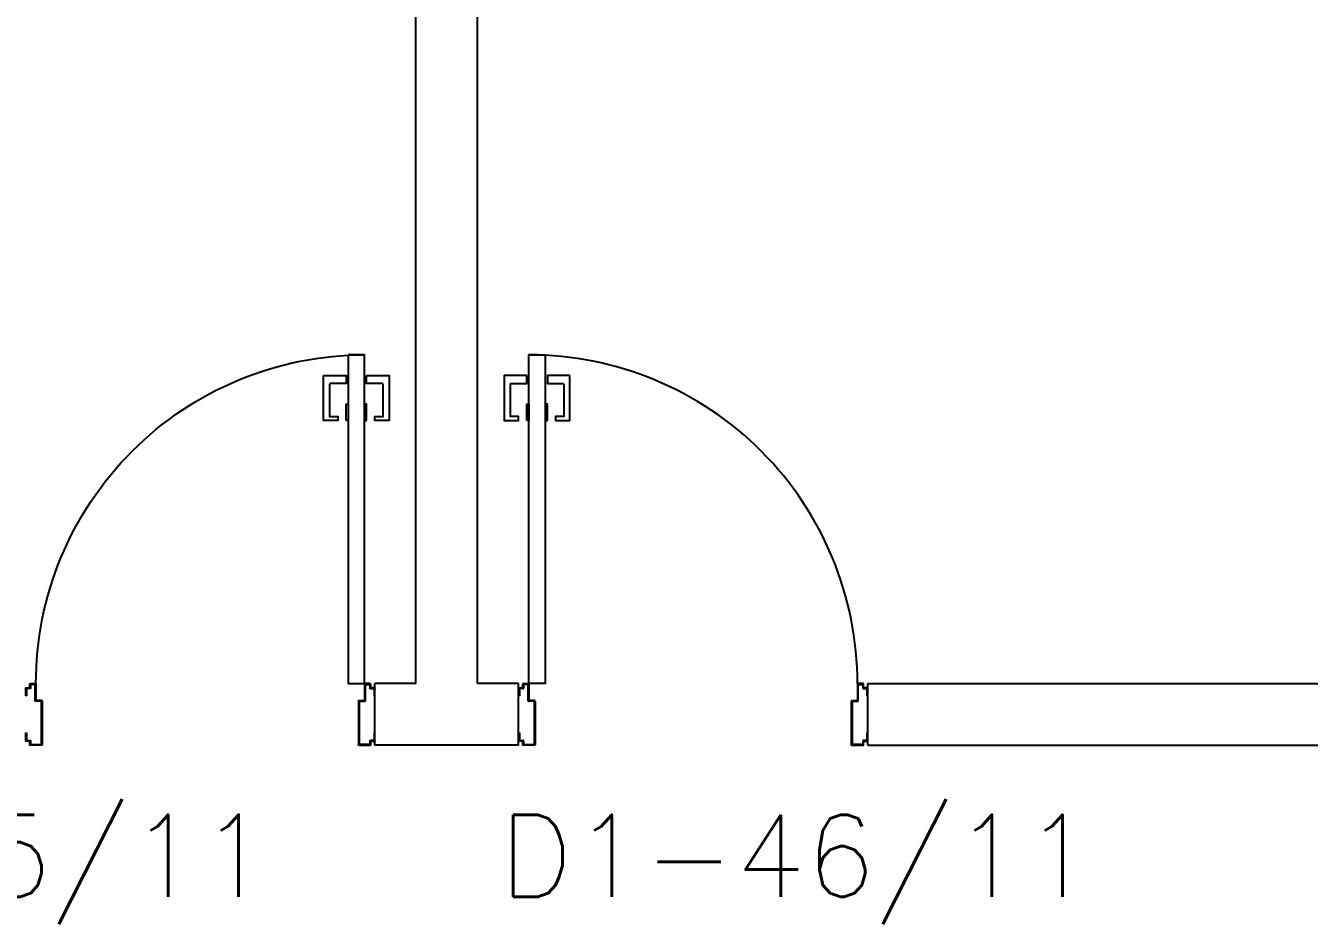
# Model space of a CAD drawing. Header units: millimetres. Extents: x 1887 to 2405, y 1100 to 1335.
# Drawn here: x 2182.36 to 2185.485, y 1177.013 to 1179.199 of the extents above; entities that cross this region are included whole.
import ezdxf

# ---------------------------------------------------------------- set-up
doc = ezdxf.new("R2010")
doc.units = ezdxf.units.MM
for name, color, linetype in [('AR-ALV', 2, 'Continuous'), ('AR-PORTA', 1, 'Continuous'), ('ENDEREÇO', 2, 'Continuous'), ('maçaneta', 1, 'Continuous'), ('mov', 1, 'Continuous'), ('PM-PERFIL U-C', 2, 'Continuous'), ('pm1', 2, 'Continuous')]:
    doc.layers.add(name, color=color, linetype=linetype)
doc.styles.add('UNB1-100', font='simplex.shx', dxfattribs={"height": 0.2})

# ---------------------------------------------------------------- blocks, each defined once
blk = doc.blocks.new('PM3')
at = {"layer": 'maçaneta'}
for points in [[(0.01999999994603741, 0.8250059495933328), (-0.03500000005396942, 0.8250059495933328), (-0.03500000005396942, 0.7150059495932908), (-5.397282620833721e-11, 0.7150059495932908), (-5.397282620833721e-11, 0.7250059495932817), (-0.02000000005398306, 0.7250059495932817), (-0.02000000005398306, 0.8035059495933297, -0.4142135623673084), (-0.01850000005399011, 0.8050059495932942), (0.01999999994603741, 0.8050059495933226)], [(0.1249999999459988, 0.8250059495933328), (0.06999999994596351, 0.8250059495933613), (0.06999999994596351, 0.8050059495933226), (0.1084999999460194, 0.8050059495932942, -0.4142135623728582), (0.1099999999460124, 0.8035059495933012), (0.1099999999460124, 0.7250059495932817), (0.08999999994597374, 0.7250059495932817), (0.08999999994597374, 0.7150059495932908), (0.1249999999459703, 0.7150059495932908)]]:
    blk.add_lwpolyline(points, format="xyb", close=True, dxfattribs=at)
for points in [[(0.01999999994606583, 0.7150059495942003), (0.01999999994606583, 0.7550059495942207), (0.02499999994606128, 0.7550059495942207), (0.02499999994606128, 0.7150059495942003)], [(0.06999999994602035, 0.7150059495942003), (0.06999999994602035, 0.7550059495942207), (0.0649999999460249, 0.7550059495942207), (0.0649999999460249, 0.7150059495942003)]]:
    blk.add_lwpolyline(points, close=True, dxfattribs=at)
at = {"layer": 'mov'}
blk.add_arc((0.024999999999892, 0.07499999999643592), 0.8000059495968699, 0, 90.00000000192969, dxfattribs=at)
at = {"layer": 'PM-PERFIL U-C'}
for p, q in [((0, 0.04500000000001592), (-2.842170943040401e-14, 0.0635000000000332)), ((0.00149999999996453, 0.06500000000002615), (0.009999999999962483, 0.06499999999999773)), ((0.001999999999981128, 0.0630000000000166), (0.001999999999981128, 0.04499999999998749)), ((0.01049999999992224, 0.0630000000000166), (0.001999999999981128, 0.0630000000000166)), ((0.009999999999962483, 0.06499999999999773), (0.009999999999962483, 0.07350000000005252)), ((0.01149999999995543, 0.07500000000004547), (0.02349999999989905, 0.07500000000004547)), ((0.01199999999994361, 0.0730000000000075), (0.01199999999991519, 0.06450000000000955)), ((0.02299999999988245, 0.0730000000000075), (0.01199999999994361, 0.0730000000000075)), ((0.02299999999988245, 0.03349999999753095), (0.02299999999988245, 0.0730000000000075)), ((0.024999999999892, 0.07350000000005252), (0.024999999999892, 0.0339999999974907)), ((0.8250059496015751, 0.07349999998402268), (0.8250059496015751, 0.03399999998146086)), ((0.8385059496015117, 0.07499999998401563), (0.8265059496015681, 0.07499999998401563)), ((0.8270059496015847, 0.07299999998397766), (0.8380059496015235, 0.07299999998397766)), ((0.8270059496015847, 0.03349999998150111), (0.8270059496015847, 0.07299999998397766)), ((0.8380059496015235, 0.07299999998397766), (0.838005949601552, 0.0644999999839797)), ((0.8395059496015449, 0.06299999998398675), (0.848005949601486, 0.06299999998398675)), ((0.8400059496015047, 0.06499999998396788), (0.8400059496015047, 0.07349999998402268)), ((0.8485059496015026, 0.0649999999839963), (0.8400059496015047, 0.06499999998396788)), ((0.848005949601486, 0.06299999998398675), (0.848005949601486, 0.04499999998395765)), ((0.8500059496014671, 0.04499999998398607), (0.8500059496014956, 0.06349999998400335)), ((0.001999999999981128, 0.04499999999998749), (0, 0.04500000000001592)), ((0.03799999999978354, 0.031999999997538), (0.0244999999998754, 0.031999999997538)), ((0.03849999999982856, 0.03399999999754755), (0.024999999999892, 0.0339999999974907)), ((0.03799999999978354, 0.031999999997538), (0.03799999999989723, -0.07299999999995066)), ((0.03999999999982151, 0.0324999999975546), (0.03999999999987836, -0.0735000000000241)), ((0.8100059496016456, 0.03249999998152475), (0.8100059496015888, -0.07350000001605395)), ((0.8115059496016386, 0.0339999999815177), (0.8250059496015751, 0.03399999998146086)), ((0.8120059496016836, 0.03199999998150815), (0.8255059496015917, 0.03199999998150815)), ((0.8120059496016836, 0.03199999998150815), (0.8120059496015699, -0.0730000000159805)), ((0.848005949601486, 0.04499999998395765), (0.8500059496014671, 0.04499999998398607)), ((0, -0.04500000000001592), (0.001999999999981128, -0.04499999999998749)), ((-2.842170943040401e-14, -0.0635000000000332), (0, -0.04500000000001592)), ((0.001999999999981128, -0.04499999999998749), (0.001999999999981128, -0.0630000000000166)), ((0.8500059496014671, -0.04500000001604576), (0.848005949601486, -0.04500000001601734)), ((0.848005949601486, -0.04500000001601734), (0.848005949601486, -0.06300000001604644)), ((0.8500059496014956, -0.06350000001606304), (0.8500059496014671, -0.04500000001604576)), ((0.009999999999962483, -0.06499999999999773), (0.00149999999996453, -0.06500000000002615)), ((0.001999999999981128, -0.0630000000000166), (0.01049999999992224, -0.0630000000000166)), ((0.009999999999962483, -0.07350000000005252), (0.009999999999962483, -0.06499999999999773)), ((0.03849839350624507, -0.07500000000001705), (0.01149999999995543, -0.07500000000004547)), ((0.01199999999991519, -0.06450000000000955), (0.01199999999994361, -0.0730000000000075)), ((0.01199999999994361, -0.0730000000000075), (0.03799999999989723, -0.07299999999995066)), ((0.8115075560952221, -0.0750000000160469), (0.8385059496015117, -0.07500000001607532)), ((0.8380059496015235, -0.07300000001603735), (0.8120059496015699, -0.0730000000159805)), ((0.838005949601552, -0.0645000000160394), (0.8380059496015235, -0.07300000001603735)), ((0.848005949601486, -0.06300000001604644), (0.8395059496015449, -0.06300000001604644)), ((0.8400059496015047, -0.07350000001608237), (0.8400059496015047, -0.06500000001602757)), ((0.8400059496015047, -0.06500000001602757), (0.8485059496015026, -0.06500000001605599))]:
    blk.add_line(p, q, dxfattribs=at)
for centre, radius, start, end in [((0.00149999999996453, 0.0635000000000332), 0.001499999999992951, 90, 180), ((0.01149999999998386, 0.07350000000005252), 0.001500000000021373, 90.00000000108618, 180), ((0.01049999999992224, 0.06450000000000955), 0.001499999999992951, 270, 0), ((0.02349999999989905, 0.07350000000008095), 0.00149999999996453, 359.9999999989138, 90), ((0.8265059496015681, 0.0734999999840511), 0.00149999999996453, 90, 180.0000000010862), ((0.8395059496015449, 0.0644999999839797), 0.001499999999992951, 180, 270), ((0.8385059496014833, 0.07349999998402268), 0.001500000000021373, 0, 89.99999999891384), ((0.8485059496015026, 0.06349999998400335), 0.001499999999992951, 0, 90), ((0.0244999999998754, 0.03349999999753095), 0.0015, 180, 270.0000000003257), ((0.03849999999982856, 0.0324999999975546), 0.0015, 4.233954391964233e-11, 90.0000000001384), ((0.8115059496016386, 0.03249999998152475), 0.0015, 89.99999999986159, 179.9999999999577), ((0.8255059496015917, 0.03349999998150111), 0.0015, 269.9999999996743, 0), ((0.00149999999996453, -0.0635000000000332), 0.001499999999992951, 180, 270), ((0.01149999999998386, -0.07350000000005252), 0.001499999999992951, 180, 269.9999999989138), ((0.01049999999992224, -0.06450000000000955), 0.001499999999992951, 0, 90), ((0.0384999999998854, -0.0735000000000241), 0.001499999999992951, 269.9386364860718, 0), ((0.8115059496015817, -0.07350000001605395), 0.001499999999992951, 180, 270.0613635139281), ((0.8395059496015449, -0.0645000000160394), 0.001499999999992951, 90, 180), ((0.8385059496014833, -0.07350000001608237), 0.001499999999992951, 270.0000000010862, 0), ((0.8485059496015026, -0.06350000001606304), 0.001499999999992951, 270, 0)]:
    blk.add_arc(centre, radius, start, end, dxfattribs=at)
at = {"layer": 'pm1'}
blk.add_lwpolyline([(0.06499999997294026, 0.8750059495951064), (0.06499999999988404, 0.07499999999822649), (0.024999999999892, 0.07499999999643592), (0.02499999997294822, 0.8750059495933158)], close=True, dxfattribs=at)

msp = doc.modelspace()

# ---------------------------------------------------------------- linework, layer by layer
at = {"layer": 'AR-ALV'}
for p, q in [((2183.309657349629, 1177.59846105351), (2183.309657349629, 1181.04846105016)), ((2183.459657349628, 1177.598461053805), (2183.459657349629, 1181.04846105016)), ((2183.209657349629, 1177.448461053722), (2183.209657349629, 1177.598461053722)), ((2183.309657349629, 1177.59846105351), (2183.209657349629, 1177.598461053722)), ((2183.559657349628, 1177.598461052982), (2183.459657349628, 1177.598461053193)), ((2183.559657349628, 1177.448461052982), (2183.559657349628, 1177.598461052982)), ((2184.409663299914, 1177.598461053965), (2186.309657349629, 1177.598461053805)), ((2184.409663299914, 1177.448461053965), (2184.409663299914, 1177.59846105468)), ((2183.559657349628, 1177.448461052982), (2183.209657349629, 1177.448461053722)), ((2184.409663299914, 1177.448461053965), (2188.359651398229, 1177.448461053656))]:
    msp.add_line(p, q, dxfattribs=at)

# ---------------------------------------------------------------- block references
at = {"layer": 'AR-PORTA', "xscale": -1}
msp.add_blockref('PM3', (2183.209657349629, 1177.523461052982), dxfattribs=at)
at = {"layer": 'AR-PORTA'}
msp.add_blockref('PM3', (2183.559657349628, 1177.523461052982), dxfattribs=at)

# ---------------------------------------------------------------- texts
at = {"layer": 'ENDEREÇO', "style": 'UNB1-100'}
for s, p in [('D1-45/11', (2181.506357518319, 1177.079538941234)), ('D1-46/11', (2183.512042850831, 1177.079538941234))]:
    msp.add_text(s, height=0.2, dxfattribs=at).set_placement(p)

doc.saveas('drawing.dxf')
